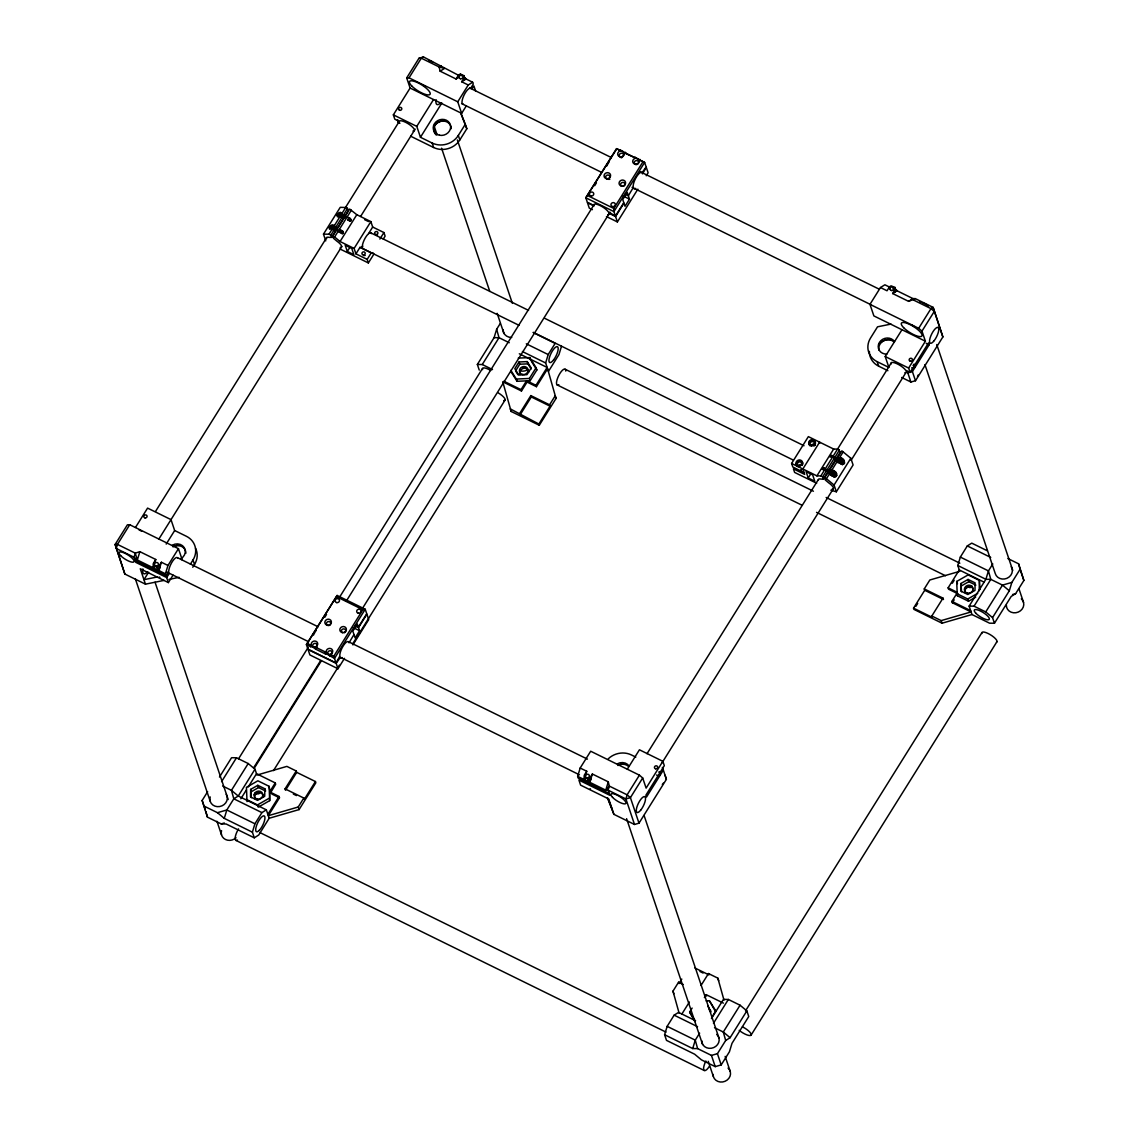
<?xml version="1.0" encoding="UTF-8"?>
<svg xmlns="http://www.w3.org/2000/svg" width="1139" height="1139" viewBox="0 0 1139 1139"><rect width="100%" height="100%" fill="white"/><g stroke="black" fill="none" stroke-linecap="round" stroke-linejoin="round"><path stroke-width="1.5" d="M247.021 801.628L246.451 787.334L257.87 780.799L269.117 786.323L270.27 793.271L275.695 784.258L275.254 782.92L256.517 773.708L254.994 769.209L248.202 763.529L236.485 757.777L231.573 757.706L219.471 777.069M250.665 789.398L250.537 796.93L257.571 800.39L264.718 796.303L264.832 788.772L257.798 785.312L250.665 789.398L251.32 797.67M246.266 799.379L257.514 804.903L258.268 807.152L269.687 800.632L269.117 786.323M269.687 800.632L269.815 791.932L279.027 796.46L279.482 797.798L268.32 815.681L298.219 807.01L303.814 798.069L285.063 788.871L296.24 770.989L286.871 766.39L256.958 775.061M975.667 597.178L968.52 601.25L957.287 595.725L956.703 581.431L968.136 574.91L979.383 580.434L980.024 589.561M957.287 595.725L957.33 592.721L951.905 601.392L952.361 602.745L971.097 611.942L941.184 620.613L931.816 616.014L942.992 598.132L924.256 588.934L929.837 579.993L959.75 571.322L957.785 565.485L960.334 557.085L967.31 545.923L971.752 543.132L987.356 550.806M960.917 583.495L960.803 591.041L967.837 594.501L974.984 590.415L975.098 582.869L968.065 579.424L960.917 583.495L961.587 591.782M979.227 590.757L979.383 580.434M625.226 194.228L628.358 195.751L633.298 187.494A8.813 2.805 -63.8 0 1 636.274 177.214A8.813 2.805 -63.8 0 1 642.04 172.786L646.155 166.935L644.631 162.436L616.526 148.625L621.068 150.861L620.769 149.964M333.955 225.422L333.827 226.462L334.581 225.721L332.36 224.796L329.157 227.601L329.57 229.266L333.086 227.658L331.905 228.683M341.771 212.908L341.657 213.947L342.398 213.207L340.177 212.281L336.973 215.086L337.386 216.752L338.44 216.766L340.903 215.143L340.461 217.222M153.651 562.908A3.303 2.976 -18.6 0 0 153.281 565.2L154.036 567.307L153.252 567.82L154.221 564.617L153.651 562.908L155.772 559.491L139.855 551.66L135.256 553.141L117.445 544.399L115.124 544.456L124.849 574.042L145.465 584.165L163.973 580.406M464 75.658L464.171 76.057A3.303 2.976 -18.6 0 1 463.815 78.363L464.399 80.072L464 75.658L460.199 74.106A3.303 2.976 -18.6 0 0 458.191 75.601L456.07 79.004L440.138 71.188L439.113 66.945L421.316 58.189L418.981 58.246L406.694 77.908L410.111 88.045L461.637 113.359L466.292 105.913M584.72 777.894L584.207 779.574L584.848 777.111L584.207 779.574L585.005 779.076L584.25 776.969A3.303 2.976 -18.6 0 1 584.606 774.662L586.742 771.26L580.178 768.028L590.685 751.227L639.406 775.161L642.695 777.98L646.112 788.117L662.855 761.308L639.435 749.789L627.333 769.167M894.969 287.427L895.14 287.825A3.303 2.976 -18.6 0 1 894.784 290.118L895.354 291.84L894.969 287.427L891.168 285.861A3.303 2.976 -18.6 0 0 889.16 287.355L887.025 290.772L880.475 287.541L869.968 304.341L873.869 315.916L925.395 341.23L908.637 368.054L910.104 372.396L928.527 342.91L929.153 344.775L912.396 371.585L907.797 372.823L906.26 372.069A8.813 2.549 32 0 1 904.85 372.724M153.466 565.599L156.783 567.236L158.876 570.582L159.844 567.379L159.261 565.67L161.396 562.253L167.96 565.471L165.426 573.8L166.066 575.708L168.729 571.436A8.813 2.805 -63.8 0 1 172.744 560.972A8.813 2.805 -63.8 0 1 177.826 558.309M584.421 777.353L587.752 778.991L589.831 782.336L590.814 779.133L590.23 777.424L592.365 774.022L608.283 781.838L609.308 786.081L608.126 790.195L609.835 795.307L578.925 780.115L580.605 785.141L608.724 798.952L613.893 814.342L634.508 824.465L638.993 823.17L666.372 779.375L665.119 775.26M332.631 229.736L334.439 226.22M333.229 227.757L335.108 228.683C332.716 235.033 339.436 225.75 335.706 227.729M342.924 216.168C340.533 222.518 347.253 213.235 343.522 215.214L338.895 212.865M826.928 471.204C827.512 473.838 829.064 466.748 826.928 471.204L823.54 469.539C819.368 470.08 826.914 465.552 823.54 469.539M828.224 473.283C828.48 466.848 835.67 471.646 830.559 475.12L834.602 477.113L836.738 475.49C837.279 473.012 833.477 468.642 831.299 470.934L834.303 470.962M829.804 474.593L830.545 472.13L831.513 475.433L834.602 477.113M830.103 474.208L830.701 472.244L828.822 471.318M832.054 473.183L832.595 470.122M835.998 457.921C835.414 455.287 833.862 462.377 835.998 457.921L830.957 455.443C827.569 459.43 835.129 454.902 830.957 455.443M836.04 460.768L838.276 457.195M837.236 457.85L839.116 458.775L840.155 458.12L840.155 459.501L838.29 458.576L837.848 459.643L844.554 462.975L842.433 464.598L839.329 462.918L838.361 459.629L838.446 461.267M839.87 460.669L840.411 457.607L839.116 458.433L842.134 458.462L843.586 459.672L844.554 462.975M349.018 642.809L353.973 634.537M153.765 566.14L153.252 567.82L153.879 565.357M139.855 551.66L137.321 559.989L165.426 573.8M153.252 567.82L154.221 564.617M155.004 562.054L155.772 559.491M157.367 568.945L158.876 570.582L161.396 562.253M296.24 770.989L296.695 772.342L315.432 781.539L315.845 782.778L299.087 809.587L269.188 818.258L258.71 835.015L254.282 837.82L252.388 832.182L224.283 818.371L226.818 809.971L233.808 798.809L238.236 796.033L254.994 769.209M252.388 832.182L254.922 823.782L261.913 812.62L266.341 809.843L269.188 818.258M479.248 370.09L477.355 364.452L494.098 337.642L496.647 329.242L500.32 323.391M561.499 346.256L558.964 354.585L548.471 371.385L545.638 362.957L548.186 354.556L555.163 343.394L533.308 332.645M609.208 793.456L578.299 778.264L577.658 776.357L580.178 768.028M585.574 775.09L586.742 771.26M588.322 780.713L589.831 782.336L592.365 774.022M608.283 781.838L605.763 790.167L577.658 776.357M711.448 1018.565L723.436 999.387L728.348 999.458L740.065 1005.21L746.857 1010.891L748.75 1016.529L731.993 1043.352L729.416 1051.795L721.201 1064.908L715.221 1066.631L701.41 1059.84L694.619 1054.187L666.5 1040.377L664.607 1034.739L667.155 1026.339L674.131 1015.162L678.573 1012.386L695.587 1020.743M664.607 1034.739L692.711 1048.549L695.26 1040.149L699.631 1033.173M924.256 588.934L924.711 590.273L913.535 608.155L913.948 609.393L942.053 623.204L971.966 614.533L989.577 623.19L994.447 623.247L992.553 617.609L1009.311 590.799L1011.859 582.413L1020.103 569.229L1018.579 563.805L1007.83 558.523M642.453 173.897L646.297 167.376L648.119 172.772L646.254 175.748M349.146 642.268L348.876 642.353A8.813 2.805 -63.8 0 0 343.494 645.457A8.813 2.805 -63.8 0 0 339.821 656.121L336.019 662.912L307.914 649.102L306.405 644.603L337.13 595.455L365.235 609.265L366.744 613.75L358.372 627.162L355.24 625.624M334.581 228.711L335.137 227.373M340.903 215.143L339.735 216.182M342.412 216.196L342.953 214.858M336.959 230.42L337.585 229.195M344.775 217.905L345.758 216.339M838.518 459.729L838.076 462.178L839.116 461.523M315.645 649.145L316.4 647.593L325.056 651.85L325.498 653.985L315.645 649.145L307.601 643.279M182.354 560.246L178.453 548.671L129.732 524.737L117.445 544.399L116.263 548.514L134.06 557.27L137.321 559.989L135.256 553.141L134.06 557.27L135.783 562.367L166.693 577.558L168.387 582.584L173.043 575.138M406.694 77.908L409.029 77.851L421.316 58.189L423.48 56.95L458.875 75.473M135.47 527.471L147.586 508.108L171.007 519.626L174.666 530.532L186.383 536.284A19.278 17.398 -18.6 0 1 193.004 559.975L194.513 564.46L192.762 567.25M412.987 131.042A8.813 2.549 32 0 0 409.542 124.621A8.813 2.549 32 0 0 399.291 121.403L394.82 119.211L393.354 114.854L410.111 88.045M325.754 240.87L323.49 234.136L340.248 207.326L346.783 207.54L348.377 210.558L331.62 237.382L329.271 237.382A8.813 2.549 32 0 0 326.566 238.649M155.559 511.383L326.708 237.538M345.516 207.44L399.12 121.674M323.49 234.136L328.986 234.207L345.743 207.398M331.62 237.382L330.865 235.132L347.623 208.323M340.219 247.476A8.813 2.549 32 0 0 336.774 241.055L333.499 238.293L332.73 236.058L349.659 209.049L356.806 214.702L370.858 221.607L372.681 227.031L383.928 232.555L385.124 236.129L383.259 239.105M373.962 253.997L368.367 262.938L367.171 259.379L355.923 253.855L354.101 248.43L340.048 241.525L334.61 236.969L351.367 210.16M342.113 230.733L340.319 231.288L342.27 233.68L343.28 232.897L342.825 231.317L339.507 229.452M350.741 220.966L349.944 218.218L348.491 218.204L348.178 219.571L350.741 220.966L348.078 219.656M340.048 241.525L356.806 214.702M158.905 538.989L341.814 246.508M360.622 216.41L415.166 129.148M460.811 112.775L465.31 124.265L458.319 135.441A19.278 17.398 -18.6 0 1 432.151 143.03L420.448 137.278L416.774 126.372L433.532 99.549M347.31 251.463L345.188 245.17L351.752 248.387L353.859 254.68L347.31 251.463L350.1 246.992M148.611 572.234L143.955 579.68L157.41 576.96M166.194 544.086L174.666 530.532M420.448 137.278L441.861 103.008M354.101 248.43L370.858 221.607M463.345 104.233A8.813 2.805 -63.8 0 1 463.787 95.648A8.813 2.805 -63.8 0 1 470.621 88.401L473.283 84.129L472.642 82.236L468.243 84.998L461.679 81.766L463.815 78.363M355.923 253.855L359.995 247.348A8.813 2.805 -63.8 0 0 362.814 246.195M368.623 233.538L372.681 227.031M167.96 565.471L178.453 548.671M461.637 113.359L457.75 101.798L468.243 84.998M166.693 577.558L169.355 573.301M472.13 88.842L473.909 85.995L475.604 91.02M367.171 259.379L371.229 252.872A8.813 2.805 -63.8 0 0 372.937 252.63M379.871 239.062L383.928 232.555M190.384 564.175L193.004 559.975M410.652 136.21L433.66 147.515A19.278 17.398 -18.6 0 0 459.829 139.926L466.819 128.75L465.31 124.265M254.282 837.82L226.177 824.01L221.18 823.896L207.44 817.133L202.144 800.475L207.64 791.69M337.13 595.455L306.405 644.603L310.947 646.838L310.406 644.66M616.526 148.625L585.816 197.787L587.325 202.272L593.875 205.504L593.818 204.693A8.813 2.549 32 0 1 600.168 205.59A8.813 2.549 32 0 1 608.297 211.811L615.43 216.083L623.802 202.685L622.748 199.539L627.219 192.391L629.483 199.126L625.012 206.273L623.958 203.126L615.587 216.538L617.395 221.934L637.868 189.159M615.43 216.083L613.921 211.598L585.816 197.787L616.612 149.081M221.592 781.61L236.485 757.777M477.355 364.452L482.253 364.523L499.01 337.699L496.647 329.242M324.729 617.352L326.523 614.491M594.643 185.728L596.423 182.866M238.564 758.773L308.256 647.279M339.322 597.562L482.452 368.538M346.384 600.965L594.017 204.735M248.202 763.529L231.445 790.338L233.808 798.809L261.913 812.62M253.67 767.757L320.529 660.777M254.595 767.672L321.454 660.691M240.842 798.781L246.366 789.939M248.217 786.978L256.517 773.708M362.43 608.44L610.063 212.21M325.056 651.85L325.185 653.088L334.51 658.413L333.827 656.164L362.871 609.692L365.235 609.265L334.51 658.413L336.019 662.912M640.175 160.243L644.631 162.436L613.921 211.598L613.793 208.451L642.837 161.98M519.014 361.974L514.828 368.68L518.814 375.03L527.001 374.66L531.201 367.954L527.2 361.604L519.014 361.974L519.768 364.224L515.583 370.93L517.974 374.731M344.505 658.328L337.984 668.75L336.176 663.354L340.276 657.516A8.813 2.805 -63.8 0 0 342.255 657.545M358.372 627.162L357.304 624.015L352.834 631.163L355.112 637.911L359.582 630.75L358.514 627.603L366.9 614.206L368.709 619.602L352.891 644.916M273.474 770.619L339.379 665.148M352.563 644.048L505.118 399.96M269.829 791.591L275.254 782.92M526.517 380.867L526.958 382.22L521.477 391.004L521.021 389.652L526.517 380.867L517.063 381.294L510.685 371.143M539.274 425.274L538.861 424.035L510.3 408.887L511.169 411.464L539.274 425.274L556.031 398.465L547.603 368.794L536.426 386.676L527.329 382.206L526.887 380.853L530.148 380.711L529.393 378.461L536.099 367.74L529.72 357.589L518.259 358.102M530.148 380.711L536.853 369.99L536.099 367.74M267.864 814.328L279.027 796.46M536.426 386.676L535.971 385.324L547.147 367.456L519.313 353.773M519.669 413.485L530.845 395.603L549.582 404.815L550.037 406.167L538.861 424.035M296.695 772.342L285.519 790.21L285.063 788.871M520.124 414.838L531.301 396.956L530.845 395.603M549.582 404.815L555.163 395.874L556.031 398.465M315.432 781.539L304.255 799.421L303.814 798.069M901.689 377.479L910.887 382.006L915.485 380.753L942.864 336.959L933.14 307.373L915.329 298.632L908.58 301.351L892.649 293.535L894.784 290.118M804.049 472.528L792.801 467.004L791.605 463.445L808.363 436.621L833.663 449.051L838.375 449.122L840.212 452.283L823.454 479.092L821.119 479.092A8.813 2.549 32 0 0 818.414 480.359M808.234 477.981L806.113 471.688L812.676 474.92L814.784 481.213L808.234 477.981L811.025 473.511M890.997 324.088L877.528 326.822L870.552 337.998A19.278 17.398 -18.6 0 0 877.172 361.689L888.89 367.441L885.217 356.535L901.974 329.726M791.605 463.445L816.905 475.874L833.663 449.051M647.023 753.705L818.172 479.861M816.905 475.874L820.835 475.931L891.524 362.487M823.454 479.092L822.7 476.842L839.457 450.033M832.068 489.186A8.813 2.549 32 0 0 828.608 482.779L825.334 480.017L824.579 477.768L841.878 450.859L850.819 458.248L853.097 464.983L836.339 491.792L830.829 490.211M639.406 775.161L627.119 794.823L625.923 798.952L634.508 824.465M925.395 341.23L921.978 331.107L918.689 328.288L930.976 308.626L933.14 307.373L942.864 336.959M836.339 491.792L834.061 485.057L826.444 478.693L843.202 451.87M837.82 462.69L839.714 460.569M642.695 777.98L630.408 797.642L625.923 798.952L608.126 790.195L605.763 790.167L609.308 786.081L627.119 794.823L630.408 797.642L638.993 823.17M921.978 331.107L934.265 311.445L930.976 308.626L913.179 299.87L912.98 298.603L892.834 288.708M834.061 485.057L850.819 458.248M662.129 762.674L833.278 488.83M851.146 460.241L906.63 371.471M679.115 1013.155L672.978 991.144L678.559 982.217L683.243 984.509M681.805 979.084L679.015 983.555L678.559 982.217M915.813 606.404L917.678 603.428M957.785 593.718L948.573 589.205L948.118 587.852L959.294 569.97L984.039 582.129M681.948 1013.909L689.394 1001.993M701.026 985.463L708.472 973.546L717.841 978.145L718.709 980.736M952.304 583.239L954.169 580.264M694.932 1021.598L689.622 1012.101L692.128 1008.072M704.386 997.607L706.208 994.674L723.393 1003.117M952.361 602.745L954.169 599.854M992.795 563.919L988.438 570.895L985.89 579.295L969.132 606.105L971.966 614.533M711.604 1017.64L715.79 1010.948L709.412 1000.797L706.137 1000.939M713.455 1023.292L728.348 999.458M969.132 606.105L974.044 606.176L990.802 579.367L988.438 570.895L960.334 557.085M992.553 617.609L985.748 611.928L1002.505 585.119L1011.859 582.413M740.065 1005.21L723.308 1032.019L725.671 1040.491L717.428 1053.675L711.448 1055.397L697.623 1048.606L692.711 1048.549M745.518 1010.863L981.875 632.672M725.671 1040.491L730.099 1037.714L746.857 1010.891M994.447 623.247L1011.204 596.437L1015.632 593.647L1023.876 580.463L1018.579 563.805M751.213 1034.91L996.981 641.641M330.039 656.221L331.022 654.783L333.827 656.164M332.73 236.058L334.61 236.969M820.835 475.931L822.7 476.842M831.299 471.29L832.338 470.635M830.701 474.621L831.299 474.038L829.42 473.112M157.837 568.874L159.318 568.019M588.806 780.628L590.273 779.788M625.411 153.409L635.619 158.008L635.32 157.111M440.138 71.188L444.537 68.425L439.113 66.945L441.277 65.692M456.07 79.004L458.775 77.31M461.679 81.766L466.093 79.018L472.642 82.236M880.475 287.541L884.875 284.793L890.114 287.37M892.649 293.535L897.048 290.772L895.539 289.135M908.58 301.351L912.98 298.603L915.329 298.632M315.346 648.248L316.4 647.593M251.42 791.648L258.567 787.562L265.586 791.021L264.832 788.772M254.168 794.766L258.453 792.317M257.514 804.903L268.932 798.382M961.672 585.745L968.819 581.673L975.852 585.119M965.858 588.051L968.72 586.414M956.532 593.49L967.766 599.014L977.76 593.291M329.74 655.324L331.022 654.783M633.184 188.02L633.455 187.935A8.813 2.805 -63.8 0 0 635.619 188.391M1012.543 594.544L1015.632 593.647M418.981 58.246L423.48 56.95M203.653 805.899L217.478 812.691L226.818 809.971L254.922 823.782M221.18 823.896L224.326 822.999M464.726 79.331L466.093 79.018L464.584 77.381M895.695 291.1L897.048 290.772L895.724 289.534M169.013 579.395L179.122 577.345M156.783 567.236L157.253 567.151A3.303 2.976 -18.6 0 0 159.261 565.67M587.752 778.991L588.222 778.919A3.303 2.976 -18.6 0 0 590.23 777.424M519.768 364.224L527.955 363.854L531.158 368.936M522.73 368.082L526.004 367.94M510.842 370.346L516.309 379.045L529.393 378.461M129.732 524.737L127.411 524.794L115.124 544.456L124.849 574.042M494.098 337.642L499.01 337.699L509.261 342.739M619.417 150.462L621.068 150.861M464.854 78.548L466.093 79.018L464.755 77.779M895.824 290.303L897.048 290.772M469.595 87.902L611.401 157.581M640.09 171.676L879.08 289.107M461.594 103.578L601.805 172.473M632.074 187.351L871.079 304.782M409.029 77.851L457.75 101.798M869.968 304.341L918.689 328.288M623.247 196.065L629.483 199.126M587.567 195.566L613.793 208.451M594.031 205.945L587.468 202.728L589.29 208.124L592.408 209.661M615.587 216.538L609.023 213.32L609.08 214.118A8.813 2.549 32 0 1 607.685 214.773M606.461 216.567L617.395 221.934M393.354 114.854L416.774 126.372M885.217 356.535L908.637 368.054M910.104 372.396L905.633 370.203A8.813 2.549 32 0 0 896.521 363.526A8.813 2.549 32 0 0 891.211 363.896M399.917 123.268L398.365 122.499L397.539 119.766M869.37 351.382A19.278 17.398 -18.6 0 0 878.682 366.174L887.879 370.702M364.565 219.642L368.509 221.578M840.411 457.607L842.134 458.462M839.856 457.693L843.586 459.672M838.446 457.679L840.311 458.604M347.324 216.937L350.641 218.802M840.411 459.33L844.469 461.323M344.562 215.94L342.697 215.015L342.255 216.097L344.135 217.008M348.548 218.361L351.068 219.599M337.728 213.89L340.846 215.428M348.434 219.072L351.111 220.382M830.388 455.942L835.727 458.561M347.566 219.927L350.086 221.165M336.973 215.086L340.091 216.624M839.116 461.864L843.8 464.171M370.93 232.94L528.553 310.392M544.47 318.208L803.992 445.733M837.621 462.078L842.433 464.598M832.039 470.208L835.77 472.187M335.037 226.633L336.902 227.558M830.616 470.193L832.495 471.119M331.079 225.38L333.784 226.704M339.806 229.836L342.825 231.317M832.595 471.845L836.652 473.838M334.88 227.529L336.745 228.455M832.338 472.016L830.459 471.09L830.032 472.158L836.738 475.49M339.465 230.249L343.252 232.114M823.141 467.958L828.167 470.435M340.618 231.587L343.28 232.897M824.095 469.054L827.185 470.564M329.897 226.405L336.304 229.523M822.572 468.442L827.911 471.076M340.248 232.157L342.924 233.481M333.841 229.565L335.706 230.477M338.169 231.587L342.27 233.68M329.157 227.601L332.275 229.138M831.299 474.379L835.983 476.686M518.957 325.284L362.914 248.615A8.813 2.805 -63.8 0 1 365.135 238.151A8.813 2.805 -63.8 0 1 371.385 233.623M533.28 332.317L792.801 459.843M359.995 247.348L371.229 252.872M967.31 545.923L990.731 557.427M340.034 249.014L368.367 262.938M816.663 483.249L794.623 472.429L793.427 468.869L804.675 474.394L802.853 468.969L819.61 442.146L819.909 443.057M526.318 343.821L548.186 354.556M565.129 369.221L813.417 491.222M826.145 497.472L959.85 563.179M522.431 351.552L545.638 362.957M957.785 565.485L985.89 579.295L990.802 579.367L1002.505 585.119L1009.311 590.799M557.113 384.897L802.226 505.332M816.549 512.365L945.47 575.722M526.887 380.853L535.971 385.324M948.118 587.852L957.33 592.38M482.253 364.523L492.504 369.549M974.044 606.176L985.748 611.928M503.837 381.223L521.021 389.652M951.905 601.392L970.642 610.604M521.477 391.004L502.74 381.793L511.169 411.464M531.301 396.956L550.037 406.167M924.711 590.273L943.448 599.484L942.992 598.132M913.535 608.155L932.271 617.352L931.816 616.014M336.646 596.793L362.871 609.692M635.79 757.108L631.405 754.943A19.278 17.398 -18.6 0 0 608.311 758.759M355.396 626.08L358.514 627.603M353.332 627.689L359.582 630.75M177.94 557.911L318.151 626.806M348.434 641.684L587.425 759.115M166.75 572.02L308.555 641.698M340.419 657.345L579.424 774.791M135.157 560.516L166.066 575.708M336.176 663.354L308.071 649.543L309.879 654.939L337.984 668.75M168.387 582.584L140.282 568.774L145.465 584.165M694.875 967.979L708.928 974.884L708.472 973.546M699.972 971.524L703.09 973.062M293.335 794.054L296.453 795.577M271.808 794.025L279.482 797.798M222.66 786.024L231.445 790.338L238.236 796.033L266.341 809.843M714.523 1027.705L723.308 1032.019L730.099 1037.714M674.131 1015.162L697.566 1026.68M667.155 1026.339L695.26 1040.149L697.623 1048.606M259.706 832.467L666.002 1032.105M235.759 840.311L704.201 1070.489M926.178 343.309L929.153 344.775M217.478 812.691L224.283 818.371M531.386 361.291L536.853 369.99M715.634 1011.745L709.412 1000.797M707.703 1006.079L710.893 1011.161M709.255 1009.595L710.85 1012.13M689.622 1012.101L695.089 1020.8M826.444 478.693L824.579 477.768M330.865 235.132L328.986 234.207M461.024 113.957L466.819 128.75M607.884 798.354L612.383 809.857M607.471 797.912L613.893 814.342M1020.103 569.229L1023.876 580.463M936.756 344.548L1012.742 570.326M1018.978 588.863L1023.52 602.346M924.939 364.622L995.258 573.543A8.813 7.945 -18.6 0 0 1006.862 578.341A8.813 7.945 -18.6 0 0 1011.261 566.709M889.16 287.355L889.73 289.078M912.396 371.585L915.485 380.753M907.797 372.823L910.887 382.006M968.065 579.424L968.819 581.673M967.766 599.014L968.52 601.25M956.703 581.431L957.472 583.681M877.172 361.689L878.682 366.174M941.184 620.613L942.053 623.204M625.482 152.27L625.781 153.167M460.669 74.035L461.252 75.744M458.319 135.441L459.829 139.926M457.365 139.94L512.379 303.373M529.72 357.589L530.475 359.839M662.855 761.308L664.322 765.65L645.898 795.15L646.525 797.015L663.282 770.206L662.442 767.444M527.2 361.604L527.955 363.854M662.542 767.601L666.372 779.375M434.215 126.301L437.049 134.729M441.59 148.212L489.784 291.427M497.159 313.325L503.965 333.542M516.309 379.045L517.063 381.294M432.151 143.03L433.66 147.515M706.208 994.674L706.664 996.027M644.076 815.453L718.923 1037.871M725.159 1056.394L730.27 1071.571M717.428 1053.675L721.201 1064.908M397.639 119.922L398.664 122.984M711.448 1055.397L715.221 1066.631M626.592 818.67L702.578 1044.449M708.244 1061.306L713.341 1076.469M672.978 991.144L673.847 993.735M325.185 653.088L325.498 653.985M310.648 645.941L310.947 646.838M298.219 807.01L299.087 809.587M257.798 785.312L258.567 787.562M155.046 582.2L228.199 799.55M135.299 578.683L210.145 801.087M216.951 821.304L221.479 834.787M202.144 800.475L205.39 810.1M717.841 978.145L723.991 1000.156M205.931 811.708L207.44 817.133M639.862 159.346L640.033 160.599M589.589 780.286L589.831 782.336M158.634 568.532L158.876 570.582M237.453 840.069A8.813 2.805 -63.8 0 1 235.175 837.706A8.813 2.805 -63.8 0 1 238.549 828.879M709.412 1066.246A8.813 2.805 -63.8 0 1 703.93 1070.204A8.813 2.805 -63.8 0 1 705.881 1061.021M558.822 384.655A8.813 2.805 -63.8 0 1 558.793 375.443A8.813 2.805 -63.8 0 1 565.756 371.086M259.293 792.417A8.813 2.549 32 0 1 254.894 793.157M498.341 392.955A8.813 2.549 32 0 1 503.723 400.629M742.443 1026.823A8.813 2.549 32 0 1 751.042 1035.194A8.813 2.549 32 0 1 739.211 1030.354M728.063 1068.069A8.813 7.945 -18.6 0 1 725.03 1081.295A8.813 7.945 -18.6 0 1 713.085 1074.404M527.457 369.876A8.813 7.945 -18.6 0 1 520.822 370.972M236.029 837.749A8.813 7.945 -18.6 0 1 225.479 839.486A8.813 7.945 -18.6 0 1 221.55 830.63M482.623 369.606A8.813 2.549 32 0 1 490.781 370.502M972.165 586.3A8.813 2.805 -63.8 0 1 968.72 585.588M981.932 633.483A8.813 2.549 32 0 1 990.204 634.637A8.813 2.549 32 0 1 996.525 642.154M1021.313 598.843A8.813 7.945 -18.6 0 1 1018.28 612.07A8.813 7.945 -18.6 0 1 1006.335 605.179M811.053 445.776A2.207 1.993 -18.6 0 1 815.054 445.121M798.282 466.606A2.207 1.993 -18.6 0 1 802.354 465.424M809.089 444.452A3.303 2.976 -18.6 0 1 811.879 440.565A3.303 2.976 -18.6 0 1 815.524 443.398M815.068 444.922A3.303 2.976 -18.6 0 1 813.858 446.075M809.914 445.776A3.303 2.976 -18.6 0 1 809.402 445.164M797.884 466.534A3.303 2.976 -18.6 0 1 796.617 462.705A3.303 2.976 -18.6 0 1 800.717 460.968A3.303 2.976 -18.6 0 1 802.71 464.498M377.08 235.175A1.652 1.495 -18.6 0 1 377.493 235.104M363.982 255.663A1.652 1.495 -18.6 0 1 365.22 255.449M801.486 469.809A1.652 1.495 -18.6 0 1 800.632 469.852M313.467 635.106A8.813 2.805 -63.8 0 1 315.09 632.102M315.674 631.191A8.813 2.805 -63.8 0 1 316.286 630.365M328.345 654.242A2.207 1.993 -18.6 0 1 329.199 650.896A2.207 1.993 -18.6 0 1 332.09 652.832A2.207 1.993 -18.6 0 1 328.801 654.541M342.44 632.7A2.207 1.993 -18.6 0 1 342.042 629.554A2.207 1.993 -18.6 0 1 345.473 629.824A2.207 1.993 -18.6 0 1 344.092 632.828M329.641 625.24A2.207 1.993 -18.6 0 1 326.395 623.816A2.207 1.993 -18.6 0 1 329.342 621.623A2.207 1.993 -18.6 0 1 330.096 624.898M315.745 647.507A2.207 1.993 -18.6 0 1 316.884 647.465M329.755 655.438A2.207 1.993 -18.6 0 1 330.737 654.882M606.831 165.938A8.813 2.805 -63.8 0 1 609.052 162.037M622.492 156.883A2.207 1.993 -18.6 0 1 619.26 155.459A2.207 1.993 -18.6 0 1 622.207 153.281A2.207 1.993 -18.6 0 1 622.948 156.541M621.652 186.184A2.207 1.993 -18.6 0 1 621.253 183.052A2.207 1.993 -18.6 0 1 624.685 183.308A2.207 1.993 -18.6 0 1 623.304 186.312M621.268 157.894A2.207 1.993 -18.6 0 1 622.264 157.324M608.682 179.393A2.207 1.993 -18.6 0 1 609.821 179.336M617.936 765.493A8.813 7.945 -18.6 0 1 628.443 766.305M618.676 765.081A12.116 10.934 -18.6 0 1 624.841 764.041M658.926 772.342A1.652 1.495 -18.6 0 0 659.154 771.587A2.207 1.993 -18.2 0 1 660.051 772.427L660.25 773.951A2.207 1.993 -18.2 0 1 658.684 775.431L658.114 775.531A2.207 1.993 -18.2 0 1 656.577 775.004M617.366 763.828A8.813 7.945 -18.6 0 1 629.241 766.234M590.415 783.86A1.652 1.495 -18.6 0 1 588.222 781.895M588.464 782.493A1.979 1.794 -18.6 0 1 587.596 782.066M663.325 783.119A2.207 1.993 -18.6 0 1 662.3 784.387M590.472 788.957A1.652 1.495 -18.6 0 1 590.144 788.729M428.99 60.552A8.813 2.549 32 0 1 432.564 61.905M434.002 125.589A12.116 10.934 -18.6 0 1 445.15 120.848M436.237 135.014A8.813 7.945 -18.6 0 1 439.27 121.788A8.813 7.945 -18.6 0 1 451.215 128.679M440.651 102.852A12.116 3.858 -63.8 0 1 436.137 99.705M425.388 86.536A12.116 3.517 32 0 1 422.669 85.055M195.524 548.215A19.278 17.398 -18.6 0 1 194.513 564.46M172.914 546.834A8.813 7.945 -18.6 0 1 185.899 553.212M173.698 546.393A12.116 10.934 -18.6 0 1 179.877 545.382M172.345 545.154A8.813 7.945 -18.6 0 1 184.219 547.574A8.813 7.945 -18.6 0 1 180.859 558.694M160.058 571.522A1.652 1.495 -18.6 0 1 157.823 572.177A1.652 1.495 -18.6 0 1 157.253 570.141M157.495 570.739A1.979 1.794 -18.6 0 1 156.314 569.941M159.901 577.331A1.652 1.495 -18.6 0 1 159.175 576.975M147.401 572.077A12.116 3.858 -63.8 0 1 142.888 568.931M138.873 529.777A12.116 3.517 32 0 1 141.592 531.258M919.486 302.034A8.813 2.549 32 0 1 920.839 302.234M922.533 302.76A8.813 2.549 32 0 1 928.342 305.907M879.052 350.171A8.813 7.945 -18.6 0 1 883.252 340.96A8.813 7.945 -18.6 0 1 893.759 341.771M879.052 344.206A12.116 10.934 -18.6 0 1 890.214 339.522M913.364 365.106A1.652 1.495 -18.6 0 1 913.022 365.363M886.825 354.087A8.813 7.945 -18.6 0 1 879.45 342.369A8.813 7.945 -18.6 0 1 894.571 341.7M918.119 375.044A2.207 1.993 -18.6 0 1 917.465 376.482M914.532 326.736A12.116 3.517 32 0 1 911.869 325.014M911.727 367.755A2.207 1.993 -18 0 0 912.823 367.968L914.375 367.313A2.207 1.993 -18.2 0 0 914.973 365.348L914.759 364.879A2.207 1.993 -18 0 0 913.962 364.167M226.22 794.282A8.813 7.945 -18.6 0 1 219.613 806.554A8.813 7.945 -18.6 0 1 210.202 796.93M255.207 798.966A4.399 3.972 -18.6 0 1 257.941 792.958A4.399 3.972 -18.6 0 1 263.38 796.588M511.724 337.443A8.813 7.945 -18.6 0 1 503.125 329.797M520.523 374.432A4.399 3.972 -18.6 0 1 523.271 368.424A4.399 3.972 -18.6 0 1 528.695 372.054M965.473 593.063A4.399 3.972 -18.6 0 1 967.153 587.51A4.399 3.972 -18.6 0 1 973.09 588.706M716.716 1034.369A8.813 7.945 -18.6 0 1 713.683 1047.595A8.813 7.945 -18.6 0 1 701.738 1040.704M798.368 465.894A3.303 2.976 -18.6 0 0 802.426 462.035A3.303 2.976 -18.6 0 0 796.973 460.925A3.303 2.976 -18.6 0 0 798.368 465.894M811.068 445.591A3.303 2.976 -18.6 0 0 815.125 441.718A3.303 2.976 -18.6 0 0 809.672 440.608A3.303 2.976 -18.6 0 0 811.068 445.591M798.966 465.823A2.207 1.993 -18.6 0 0 801.671 463.246A2.207 1.993 -18.6 0 0 798.04 462.505A2.207 1.993 -18.6 0 0 798.966 465.823M811.666 445.506A2.207 1.993 -18.6 0 0 814.371 442.929A2.207 1.993 -18.6 0 0 810.74 442.188A2.207 1.993 -18.6 0 0 811.666 445.506M363.142 254.837A1.652 1.495 -18.6 0 0 365.163 252.901A1.652 1.495 -18.6 0 0 362.444 252.345A1.652 1.495 -18.6 0 0 363.142 254.837M375.827 234.52A1.652 1.495 -18.6 0 0 377.863 232.584A1.652 1.495 -18.6 0 0 375.13 232.029A1.652 1.495 -18.6 0 0 375.827 234.52M358.258 613.181A2.207 1.993 -18.6 0 0 360.978 610.604A2.207 1.993 -18.6 0 0 357.333 609.863A2.207 1.993 -18.6 0 0 358.258 613.181M328.573 654.356A3.303 2.976 -18.6 0 0 332.631 650.483A3.303 2.976 -18.6 0 0 327.178 649.372A3.303 2.976 -18.6 0 0 328.573 654.356M313.581 646.98A3.303 2.976 -18.6 0 0 317.639 643.122A3.303 2.976 -18.6 0 0 312.186 642.012A3.303 2.976 -18.6 0 0 313.581 646.98M314.336 647.351A2.207 1.993 -18.6 0 0 317.041 644.774A2.207 1.993 -18.6 0 0 313.396 644.033A2.207 1.993 -18.6 0 0 314.336 647.351M327.22 625.14A3.303 2.976 -18.6 0 0 331.292 621.282A3.303 2.976 -18.6 0 0 325.839 620.171A3.303 2.976 -18.6 0 0 327.22 625.14M342.213 632.515A3.303 2.976 -18.6 0 0 346.284 628.643A3.303 2.976 -18.6 0 0 340.832 627.532A3.303 2.976 -18.6 0 0 342.213 632.515M336.717 602.602A2.207 1.993 -18.6 0 0 339.422 600.025A2.207 1.993 -18.6 0 0 335.791 599.285A2.207 1.993 -18.6 0 0 336.717 602.602M612.54 206.586A2.207 1.993 -18.6 0 0 615.245 204.009A2.207 1.993 -18.6 0 0 611.6 203.269A2.207 1.993 -18.6 0 0 612.54 206.586M635.078 164.158A3.303 2.976 -18.6 0 0 639.136 160.3A3.303 2.976 -18.6 0 0 633.683 159.189A3.303 2.976 -18.6 0 0 635.078 164.158M620.086 156.798A3.303 2.976 -18.6 0 0 624.158 152.925A3.303 2.976 -18.6 0 0 618.691 151.814A3.303 2.976 -18.6 0 0 620.086 156.798M635.833 164.529A2.207 1.993 -18.6 0 0 638.538 161.952A2.207 1.993 -18.6 0 0 634.907 161.211A2.207 1.993 -18.6 0 0 635.833 164.529M606.432 178.638A3.303 2.976 -18.6 0 0 610.504 174.765A3.303 2.976 -18.6 0 0 605.051 173.655A3.303 2.976 -18.6 0 0 606.432 178.638M621.424 185.999A3.303 2.976 -18.6 0 0 625.496 182.126A3.303 2.976 -18.6 0 0 620.043 181.03A3.303 2.976 -18.6 0 0 621.424 185.999M590.984 195.993A2.207 1.993 -18.6 0 0 593.69 193.416A2.207 1.993 -18.6 0 0 590.059 192.676A2.207 1.993 -18.6 0 0 590.984 195.993M607.187 178.994A2.207 1.993 -18.6 0 0 609.892 176.417A2.207 1.993 -18.6 0 0 606.261 175.677A2.207 1.993 -18.6 0 0 607.187 178.994M640.915 809.886A8.813 2.805 -63.8 0 0 644.902 796.731A8.813 2.805 -63.8 0 0 636.886 807.081A8.813 2.805 -63.8 0 0 640.915 809.886M612.54 797.357A8.813 2.549 32 0 0 625.525 803.735A8.813 2.549 32 0 0 617.21 795.164A8.813 2.549 32 0 0 612.54 797.357M586.884 777.809A1.979 1.794 -18.6 0 0 589.319 775.488A1.979 1.794 -18.6 0 0 586.058 774.819A1.979 1.794 -18.6 0 0 586.884 777.809M655.608 768.782A1.652 1.495 -18.6 0 0 657.644 766.86A1.652 1.495 -18.6 0 0 654.911 766.305A1.652 1.495 -18.6 0 0 655.608 768.782M460.469 78.748A1.979 1.794 -18.6 0 0 462.904 76.427A1.979 1.794 -18.6 0 0 459.643 75.758A1.979 1.794 -18.6 0 0 460.469 78.748M439.554 135.242A8.813 7.945 -18.6 0 0 450.389 124.934A8.813 7.945 -18.6 0 0 435.853 121.987A8.813 7.945 -18.6 0 0 439.554 135.242M399.718 110.326A1.652 1.495 -18.6 0 0 401.754 108.404A1.652 1.495 -18.6 0 0 399.02 107.849A1.652 1.495 -18.6 0 0 399.718 110.326M411.72 85.938A12.116 3.517 32 0 0 429.574 94.708A12.116 3.517 32 0 0 418.155 82.905A12.116 3.517 32 0 0 411.72 85.938M120.677 555.675A8.813 2.549 32 0 0 133.662 562.054A8.813 2.549 32 0 0 125.361 553.483A8.813 2.549 32 0 0 120.677 555.675M155.915 566.055A1.979 1.794 -18.6 0 0 158.364 563.734A1.979 1.794 -18.6 0 0 155.089 563.065A1.979 1.794 -18.6 0 0 155.915 566.055M145.009 517.903A1.652 1.495 -18.6 0 0 147.031 515.967A1.652 1.495 -18.6 0 0 144.311 515.412A1.652 1.495 -18.6 0 0 145.009 517.903M934.165 340.661A8.813 2.805 -63.8 0 0 938.152 327.505A8.813 2.805 -63.8 0 0 930.136 337.856A8.813 2.805 -63.8 0 0 934.165 340.661M891.438 290.502A1.979 1.794 -18.6 0 0 893.873 288.181A1.979 1.794 -18.6 0 0 890.598 287.526A1.979 1.794 -18.6 0 0 891.438 290.502M910.317 361.22A1.652 1.495 -18.6 0 0 912.353 359.298A1.652 1.495 -18.6 0 0 909.634 358.742A1.652 1.495 -18.6 0 0 910.317 361.22M903.583 327.619A12.116 3.517 32 0 0 921.437 336.389A12.116 3.517 32 0 0 910.018 324.587A12.116 3.517 32 0 0 903.583 327.619M259.45 830.189A8.813 2.805 -63.8 0 0 264.689 816.435A8.813 2.805 -63.8 0 0 256.816 824.85A8.813 2.805 -63.8 0 0 259.45 830.189M257.257 799.037A4.399 3.972 -18.6 0 0 262.682 793.869A4.399 3.972 -18.6 0 0 255.407 792.402A4.399 3.972 -18.6 0 0 257.257 799.037M553.582 359.924A8.813 2.805 -63.8 0 0 557.569 346.769A8.813 2.805 -63.8 0 0 549.553 357.119A8.813 2.805 -63.8 0 0 553.582 359.924M522.573 374.489A4.399 3.972 -18.6 0 0 527.998 369.335A4.399 3.972 -18.6 0 0 520.722 367.854A4.399 3.972 -18.6 0 0 522.573 374.489M975.909 613.28A8.813 2.549 32 0 0 988.894 619.673A8.813 2.549 32 0 0 980.579 611.088A8.813 2.549 32 0 0 975.909 613.28M967.524 593.134A4.399 3.972 -18.6 0 0 972.934 587.98A4.399 3.972 -18.6 0 0 965.673 586.5A4.399 3.972 -18.6 0 0 967.524 593.134"/></g></svg>
